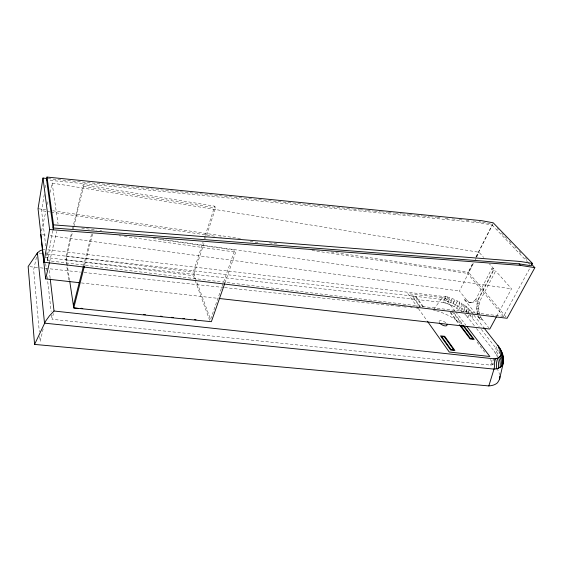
<?xml version="1.0" encoding="UTF-8"?>
<svg xmlns="http://www.w3.org/2000/svg" width="563" height="563" viewBox="0 0 563 563"><rect width="100%" height="100%" fill="white"/><g stroke="black" fill="none" stroke-linecap="round" stroke-linejoin="round"><path stroke-width="0.42" stroke-dasharray="2.81 2.11" d="M477.621 314.457L476.622 308.278L477.269 301.768L493.547 270.62L491.795 268.642L475.608 299.727L477.713 300.002L493.913 268.966L489.346 263.829M479.739 314.717L478.726 308.545L479.373 302.042L495.672 270.944L493.547 270.62M44.252 194.488L41.592 210.689L45.73 245.961M45.371 187.669L45.793 185.114M52.662 230.556L47.447 260.592L503.582 316.364L529.924 268.065M41.507 231.027L45.863 211.329M47.383 204.482L48.327 200.196M50.037 192.49L52.12 183.066L479.064 252.273L483.638 257.411M36.468 257.122L33.646 269.86L39.319 331.79M49.572 261.971L56.61 231.499M43.14 328.961L40.191 341.389L39.713 336.153M69.643 280.585L65.955 256.179L71.698 232.329M72.514 228.923L83.176 184.629L214.784 206.199L215.58 207.944L205.565 238.522M68.813 279.755L65.836 259.867L72.43 232.526M73.253 229.113L73.662 227.41M73.873 226.551L83.549 186.423L83.176 184.629M493.645 364.528L490.514 365.113L52.028 319.298L53.429 313.5M83.556 265.673L91.748 233.385M84.605 265.349L92.621 233.828M196.346 280.67L193.236 272.175L203.053 242.111M204.144 238.768L204.967 236.263M205.235 235.433L214.784 206.199M209.682 320.333L193.405 275.659L204.214 242.66M153.284 238.564L234.757 250.085L210.562 319.481L196.649 281.5M224.982 282.774L235.693 252.14L234.757 250.085M439.02 321.564L439.633 320.755A4.377 1.9 26.7 0 1 443.201 321.163L445.206 322.268A4.553 1.978 26.7 0 1 446.03 322.937M44.998 257.453L443.081 302.479L446.058 296.525L452.652 298.671L457.459 300.895L454.44 306.828L462.35 311.965M443.081 302.479L444.861 302.936L447.838 296.99L46.764 249.691M444.861 302.936L447.247 303.689L450.231 297.75A13.385 3.716 -71 0 0 446.733 300.945L441.103 299.319L46.152 253.878M447.247 303.689L449.654 304.604L452.652 298.664A13.385 2.365 -68 0 0 449.731 302.071L446.733 300.952M503.582 316.364L467.607 273.407L472.744 263.259M475.904 257.024L492.104 225.031L480.577 222.941L48.383 180.174M505.982 316.927L468.472 272.295L473.194 262.963M476.347 256.742L492.899 224.081L479.317 221.604L480.577 222.941M449.654 304.604L452.068 305.653L455.073 299.72A13.385 0.971 -65.1 0 0 452.722 303.38L449.724 302.078M475.355 313.352L464.194 299.326L466.27 299.593L459.422 291.022L473.567 263.118M475.137 260.022L476.312 257.699M476.706 256.918L479.064 252.273M456.748 308.109L459.781 302.183L457.459 300.895A13.392 0.429 -62.2 0 1 455.671 304.836L461.301 308.151L467.98 313.31M458.965 309.495L462.005 303.563L459.774 302.183A13.406 1.837 -59.2 0 1 458.542 306.434M461.055 310.952L464.109 305.019L462.005 303.563A13.421 3.23 -56.2 0 1 461.301 308.151M463.384 311.726L466.065 306.532L464.109 305.019A13.435 4.581 -52.9 0 1 463.905 309.96M465.918 311.803L467.846 308.088L466.058 306.532A13.463 5.876 -49.4 0 1 466.326 311.853M474.299 325.681L466.326 315.611L467.487 313.38M467.874 312.634L469.422 309.657L467.839 308.088A13.491 7.101 -45.4 0 1 468.775 312.634M467.811 317.356L470.14 312.894M496.763 316.117L511.542 288.784L495.672 270.944M500.359 351.122L497.305 356.611L494.293 351.354L497.685 345.21M495.658 353.275L499.064 347.125M490.514 365.113L493.23 360.221M496.622 354.979L500.043 348.814M491.971 364.951L493.139 362.853M433.721 309.326L441.103 299.319M42.978 249.81L44.808 249.627M48.172 178.633L352.508 208.964M353.381 209.056L359.504 209.661M360.376 209.753L366.499 210.358M367.379 210.449L373.494 211.062M374.374 211.146L380.497 211.758M381.369 211.843L387.492 212.455M388.364 212.54L394.487 213.152M395.36 213.236L401.482 213.849M402.355 213.933L408.478 214.545M409.35 214.63L415.473 215.242M416.353 215.326L422.468 215.939M423.348 216.03L429.47 216.635M430.343 216.727L436.466 217.332M437.338 217.424L440.836 217.768M445.206 218.205L448.704 218.557M452.202 218.901L455.706 219.253M459.204 219.598L462.702 219.95M466.199 220.295L469.697 220.647M473.194 220.992L476.692 221.343M29.895 266.686L39.501 267.721M40.374 267.812L80.53 272.126M84.021 272.499L223.708 287.496M224.581 287.594L396.563 306.054M397.436 306.152L402.672 306.715M403.544 306.807L406.162 307.088M410.533 307.56L412.278 307.743M416.641 308.214L418.386 308.397M38.052 208.711L47.496 209.985M81.438 282.936L218.423 298.397M39.164 253.076L41.782 253.378M481.506 318.552L480.239 316.089L478.121 315.836L479.387 318.299L481.506 318.552L488.712 327.68M477.48 316.019L480.14 319.362L482.266 319.608M451.512 312.493L453.187 312.697L461.991 324.274M478.712 317.124L480.83 317.377M477.22 313L479.331 313.253M476.713 309.896L478.824 310.157M65.836 259.867L193.405 275.659M476.917 311.473L479.029 311.733M65.955 256.179L193.236 272.175M476.622 308.278L478.726 308.545M476.734 305.005L478.846 305.273M476.629 306.645L478.733 306.912M468.613 302.232L470.703 302.5M476.952 303.373L479.057 303.647M477.269 301.768L479.373 302.042M42.485 234.694L46.842 235.278M50.318 235.749L459.422 291.022M81.67 228.05L96.463 230.14M99.947 230.633L101.685 230.879M160.856 239.24L511.542 288.784M119.145 235.784L120.883 236.031M124.367 236.516L235.693 252.14M52.711 210.759L240.584 238.564M269.29 242.815L278.854 244.229M331.044 251.957L468.472 272.295M50.29 211.969L41.592 210.689L41.409 209.084M51.156 212.096L216.347 236.411M219.823 236.924L221.562 237.178M250.254 241.407L259.817 242.815M311.979 250.493L467.607 273.407M491.795 268.642L493.913 268.966M83.549 186.423L215.58 207.944M452.722 303.38L455.671 304.843M452.068 305.653L454.44 306.828M469.507 314.773L479.204 326.667M464.764 314.027L466.326 315.611M497.157 228.501L498.375 229.76M501.408 232.92L506.883 238.606M509.318 241.133L511.141 243.026M514.786 246.819L516.004 248.079M519.044 251.239L522.084 254.399M525.124 257.558L527.552 260.085M492.104 225.031L527.573 262.006M528.171 262.632L529.973 264.511M473.596 314.78L469.415 309.657A13.526 8.234 -40.8 0 1 470.647 312.338M473.919 315.196L483.561 327.377M481.344 329.397L500.648 354.169M476.46 328.461L494.293 351.354M455.143 311.184L444.995 297.947L407.802 293.619L417.915 307.87M455.671 311.881L465.819 325.125M477.079 342.191L485.531 353.268M490.289 359.497L493.455 363.656M454.017 312.972L463.032 324.802M450.681 312.395L459.971 324.661M450.14 312.507L459.098 324.351M423.39 306.736L415.902 296.342L411.975 295.885L419.878 306.948M422.841 306.877L415.557 296.743L413.024 296.455L420.251 306.561M479.387 318.299L480.14 319.362M418.415 308.58L427.014 320.692M52.12 183.066L58.045 223.863M47.074 252.28L48.108 260.922M49.22 270.423L50.149 278.192M46.539 252.843L47.679 262.527M45.694 263.554L46.483 270.522M47.172 276.616L51.134 311.459M51.529 314.942L52.028 319.298M441.103 299.312A13.406 6.925 -79.8 0 1 446.058 296.546M443.764 299.995A13.392 5.025 -74.3 0 1 447.838 297.004M470.696 314.562A13.526 8.234 -40.8 0 1 470.492 315.759M470.921 311.402A13.561 9.001 -36.9 0 1 471.534 312.254M472.448 315.386A13.561 9.001 -36.9 0 1 472.237 317.792M499.247 350.643A14.321 9.557 -33.5 0 1 499.036 351.924M433.228 309.988A32.527 14.265 26.8 0 1 435.685 310.593M436.515 310.825A32.527 14.265 26.8 0 1 449.992 316.307L453.236 318.13A33.527 14.722 26.8 0 1 462.026 324.337M496.784 368.237A35.75 16.264 28.4 0 1 499.55 374.62M477.72 300.044A16.411 10.141 -81.9 0 1 466.291 299.558M475.622 299.769A16.433 10.12 -81.9 0 1 464.215 299.284"/><path stroke-width="0.84" d="M46.63 179.998L47.011 177.071L481.541 220.668L493.23 222.807L532.45 263.428L531.176 265.764L519.079 263.843L53.105 227.98L53.534 224.862L47.011 177.071M483.758 327.624L499.064 347.125L501.133 351.974A14.666 12.295 -1.6 0 1 503.245 360.278L503.104 363.74L499.501 379.434L497.565 382.678A34.667 15.764 28.4 0 1 488.832 385.929L34.582 344.415L28.15 266.503L37.411 252.871L39.797 250.894L42.119 249.993M534.85 267.664L520.55 265.405L53.358 229.845L46.419 178.464L43.006 178.035L38.052 208.711L43.984 262.217L507.101 318.264L534.85 267.664L531.81 264.504M34.582 344.415L45.652 321.121L49.368 315.934L54.041 311.015L494.004 358.821C497.727 358.948 502.09 356.161 501.133 351.974L501.218 353.395A14.765 12.632 9.7 0 1 503.371 362.086M43.984 262.217L49.6 229.472L43.006 178.035M37.038 254.575L37.411 252.871L44.519 323.162L494.004 369.11C497.608 368.927 501.929 367.555 503.104 363.74A14.835 12.808 21.4 0 0 501 354.697M79.693 282.739L45.659 278.896L49.375 262.815M73.422 305.618L83.338 266.524M84.387 266.2L73.774 307.94L78.334 308.447M488.825 385.929L494.004 369.11A14.673 10.183 88 0 0 493.99 358.821M224.693 283.604L211.371 321.684L73.774 307.94L69.77 281.451M496.355 316.878L489.789 329.024L219.296 298.496M53.534 224.862L520.184 261.464L532.45 263.428M49.6 229.472L53.358 229.845M81.03 308.285L82.768 308.461M143.649 314.506L145.395 314.682M160.314 316.195L162.06 316.371M171.645 317.321L173.327 317.476M182.968 318.454L184.671 318.616M194.298 319.58L196.015 319.749M519.079 263.843L520.55 265.405M466.889 326.519L489.845 356.485L449.26 352.03L427.521 321.403M463.56 325.498L474.166 339.405L470.168 338.989L459.626 325.048M50.241 279.058L54.027 311.022M40.747 234.454L45.659 278.896M495.447 358.666A14.722 11.45 76.6 0 1 496.207 368.856M497.115 358.258A14.765 12.062 67.2 0 1 498.29 368.322M500.472 355.851A14.87 12.85 33.2 0 1 502.463 365.211M499.641 356.836A14.856 12.752 45 0 1 501.436 366.478M498.522 357.646A14.814 12.492 56.5 0 1 500.043 367.519M499.057 347.125A14.385 10.289 -28.7 0 1 500.514 349.764M500.035 348.814A14.462 11.126 -21.1 0 1 502.02 353.599M500.725 350.432A14.561 11.795 -12 0 1 502.9 356.238M499.775 376.084A35.75 16.264 28.4 0 1 499.508 379.434M497.671 345.21A14.321 9.557 -33.5 0 1 499.008 347.674M439.499 322.824A4.553 1.978 26.7 0 0 440.942 324.197L442.968 325.315A4.377 1.9 26.7 0 0 446.55 325.717L447.149 324.9A4.553 1.978 26.7 0 0 447.029 324.302M473.047 338.785L470.464 338.518L460.766 325.71L463.307 325.998L473.047 338.785M444.686 336.315L440.533 335.879L450.646 350.045L454.911 350.517L444.686 336.315M444.348 336.787L441.666 336.505L450.991 349.546L453.743 349.855L444.348 336.787"/></g></svg>
